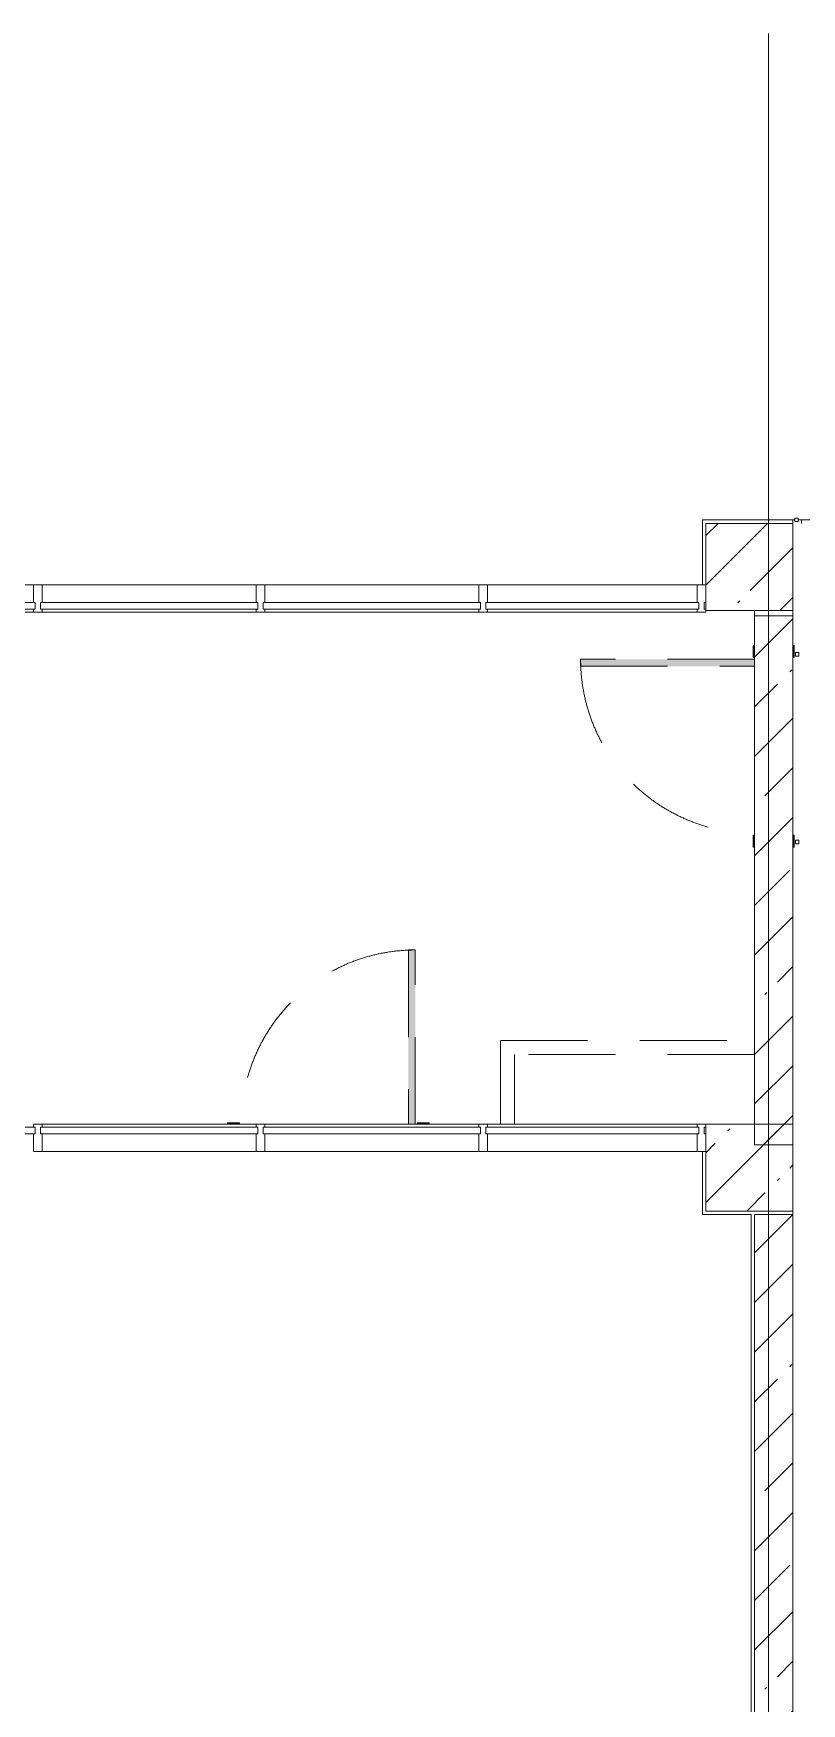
# Model space of a CAD drawing. Header units: millimetres. Extents: x -5426 to 189269, y -8553 to 29000.
# Drawn here: x 142594 to 147009, y 12321 to 21915 of the extents above; entities that cross this region are included whole.
import ezdxf

# ---------------------------------------------------------------- set-up
doc = ezdxf.new("R2010")
doc.units = ezdxf.units.MM
doc.linetypes.add('200_ШТРИХ__ш1_п0_6_', pattern=[800, 500, -300])
for name, color, linetype, lineweight in [('A-DETL-MBND-1', 7, '200_ШТРИХ__ш1_п0_6_', 9), ('A-GLAZ-CURT-2', 7, 'Continuous', 5), ('A-GLAZ-CWMG-2', 7, 'Continuous', 5), ('A-WALL-5', 7, 'Continuous', 5), ('I-WALL-20', 7, 'Continuous', 5), ('S-COLS-2', 7, 'Continuous', 5), ('Оси', 7, 'Continuous', 9)]:
    doc.layers.add(name, color=color, linetype=linetype, lineweight=lineweight)
doc.layers.add('A-FLOR-2', color=7, linetype='Continuous', lineweight=5, true_color=0xaaaaaa)
pattern_1 = [(45, (62258.82, 0), (-285.1231, 285.1231), []), (45, (62543.95, 0), (-285.1231, 285.1231), [504.031, -100.806, 16.764, -84.042])]

# ---------------------------------------------------------------- blocks, each defined once
blk = doc.blocks.new('110_Дверь_СКБ_1Ст_Внутренняя1 - Д-4 _л_ 1100x2100h_су мгн-32399982-3_4_1_птичка')
at = {"layer": 'A-DETL-MBND-1'}
for points in [[(472.5, 221.1), (472.5, 110), (512.5, 110), (512.5, 1110), (472.5, 1110), (472.5, 687.2)], [(-567.5, 110), (-497.5, 110), (-497.5, 118), (-567.5, 118)], [(522.5, 110), (592.5, 110), (592.5, 118), (522.5, 118)], [(-567.5, -118), (-497.5, -118), (-497.5, -110), (-567.5, -110)], [(522.5, -118), (592.5, -118), (592.5, -110), (522.5, -110)]]:
    blk.add_hatch(color=256, dxfattribs=at).paths.add_polyline_path(points)
for p, q in [((512.5, 1110), (472.5, 1110)), ((472.5, 1110), (472.5, 110)), ((512.5, 110), (512.5, 1110)), ((-497.5, 118), (-567.5, 118)), ((-567.5, 118), (-567.5, 110)), ((-497.5, 110), (-497.5, 118)), ((592.5, 118), (522.5, 118)), ((522.5, 118), (522.5, 110)), ((592.5, 110), (592.5, 118)), ((-567.5, -110), (-567.5, -118)), ((-567.5, -118), (-497.5, -118)), ((-497.5, -118), (-497.5, -110)), ((522.5, -110), (522.5, -118)), ((522.5, -118), (592.5, -118)), ((592.5, -118), (592.5, -110))]:
    blk.add_line(p, q, dxfattribs=at)
blk.add_arc((512.5, 110), 1000, 90, 180, dxfattribs=at)
blk = doc.blocks.new('110_Дверь_СКБ_1Ст_Внутренняя1 - Д-4 _л_ 1100x2100h_су мгн-32399984-3_4_1_птичка')
at = {"layer": 'A-DETL-MBND-1'}
for points in [[(472.5, 40), (512.5, 40), (512.5, 1040), (472.5, 1040), (472.5, 108)], [(-547.5, 40), (-497.5, 40), (-497.5, 48), (-567.5, 48), (-567.5, 40), (-557.5, 40)], [(562.5, 40), (592.5, 40), (592.5, 48), (522.5, 48), (522.5, 40), (552.5, 40)]]:
    blk.add_hatch(color=256, dxfattribs=at).paths.add_polyline_path(points)
for p, q in [((512.5, 1040), (472.5, 1040)), ((472.5, 1040), (472.5, 40)), ((512.5, 40), (512.5, 1040)), ((-497.5, 48), (-567.5, 48)), ((-567.5, 48), (-567.5, 40)), ((-497.5, 40), (-497.5, 48)), ((592.5, 48), (522.5, 48)), ((522.5, 48), (522.5, 40)), ((592.5, 40), (592.5, 48))]:
    blk.add_line(p, q, dxfattribs=at)
blk.add_arc((512.5, 40), 1000, 90, 180, dxfattribs=at)
blk = doc.blocks.new('BSC_Колонна _Прямоугольная - 500х500-V150-3_4_1_птичка')
at = {"layer": 'S-COLS-2'}
h = blk.add_hatch(dxfattribs=at)
h.set_pattern_fill('FP_115', color=256, style=0, pattern_type=2)
h.set_pattern_definition([(45, (-84450, -18850), (-285.1231, 285.1231), []), (45, (-84164.88, -18850), (-285.1231, 285.1231), [504.031, -100.806, 16.764, -84.042])])
h.paths.add_polyline_path([(-250, -250), (250, -250), (250, 250), (-250, 250), (-250, -109.1)])
for p, q in [((250, 250), (-250, 250)), ((-250, 250), (-250, -250)), ((250, -250), (250, 250)), ((-250, -250), (250, -250))]:
    blk.add_line(p, q, dxfattribs=at)
blk = doc.blocks.new('Системная панель - Стекло - 40мм-30335156-3_4_1_птичка')
at = {"layer": 'A-GLAZ-CURT-2'}
h = blk.add_hatch(dxfattribs=at)
h.set_pattern_fill('FP_119', color=256, style=0, pattern_type=2)
h.set_pattern_definition([(45, (-80232.5, -15133), (-1414.214, 1414.214), [1000, -3000]), (45, (-81232.5, -15633), (-1414.214, 1414.214), [3000, -1000]), (45, (-79232.5, -16133), (-1414.214, 1414.214), [1000, -3000])])
h.paths.add_polyline_path([(612.5, -40), (612.5, 0), (-612.5, 0), (-612.5, -40), (-490.7, -40)])
for p, q in [((612.5, 0), (-612.5, 0)), ((-612.5, 0), (-612.5, -40)), ((-612.5, -40), (612.5, -40)), ((612.5, -40), (612.5, 0))]:
    blk.add_line(p, q, dxfattribs=at)
blk = doc.blocks.new('Прямоугольный импост - Импост структурный с накладкой - 160мм-V152-3_4_1_птичка')
at = {"layer": 'A-GLAZ-CWMG-2'}
for p, q in [((-50, 40), (-50, 140)), ((-50, 140), (0, 140)), ((0, 140), (0, 40)), ((-40, 40), (-50, 40)), ((-50, -17), (-50, 0)), ((-50, 0), (-40, 0)), ((-40, 0), (-40, 40)), ((-10, 40), (-10, 0)), ((0, 40), (-10, 40)), ((-10, 0), (0, 0)), ((0, 0), (0, -17)), ((0, -17), (-50, -17))]:
    blk.add_line(p, q, dxfattribs=at)
blk = doc.blocks.new('Системная панель - Стекло - 40мм-30335157-3_4_1_птичка')
at = {"layer": 'A-GLAZ-CURT-2'}
h = blk.add_hatch(dxfattribs=at)
h.set_pattern_fill('FP_120', color=256, style=0, pattern_type=2)
h.set_pattern_definition([(45, (-82780, -15133), (-1414.214, 1414.214), [1000, -3000]), (45, (-83780, -15633), (-1414.214, 1414.214), [3000, -1000]), (45, (-81780, -16133), (-1414.214, 1414.214), [1000, -3000])])
h.paths.add_polyline_path([(625, -40), (625, 0), (-625, 0), (-625, -40), (-241.6, -40)])
for p, q in [((625, 0), (-625, 0)), ((-625, 0), (-625, -40)), ((-625, -40), (625, -40)), ((625, -40), (625, 0))]:
    blk.add_line(p, q, dxfattribs=at)
blk = doc.blocks.new('Прямоугольный импост - Импост структурный с накладкой - 160мм-23562108-3_4_1_птичка')
at = {"layer": 'A-GLAZ-CWMG-2'}
for p, q in [((82895, 15650), (81665, 15650)), ((82895, 15493), (81665, 15493))]:
    blk.add_line(p, q, dxfattribs=at)
blk = doc.blocks.new('Прямоугольный импост - Импост структурный с накладкой - 160мм-30335135-3_4_1_птичка')
at = {"layer": 'A-GLAZ-CWMG-2'}
for p, q in [((-25, 40), (-25, 140)), ((-25, 140), (25, 140)), ((25, 140), (25, 40)), ((-15, 40), (-25, 40)), ((-25, -17), (-25, 0)), ((-25, 0), (-15, 0)), ((-15, 0), (-15, 40)), ((15, 40), (15, 0)), ((25, 40), (15, 40)), ((15, 0), (25, 0)), ((25, 0), (25, -17)), ((25, -17), (-25, -17))]:
    blk.add_line(p, q, dxfattribs=at)
blk = doc.blocks.new('Системная панель - Стекло - 40мм-23618921-3_4_1_птичка')
at = {"layer": 'A-GLAZ-CURT-2'}
h = blk.add_hatch(dxfattribs=at)
h.set_pattern_fill('FP_121', color=256, style=0, pattern_type=2)
h.set_pattern_definition([(45, (-80232.5, -18107), (-1414.214, 1414.214), [1000, -3000]), (45, (-81232.5, -18607), (-1414.214, 1414.214), [3000, -1000]), (45, (-79232.5, -19107), (-1414.214, 1414.214), [1000, -3000])])
h.paths.add_polyline_path([(612.5, 0), (612.5, 40), (-612.5, 40), (-612.5, 0), (-490.7, 0)])
for p, q in [((612.5, 40), (-612.5, 40)), ((-612.5, 40), (-612.5, 0)), ((612.5, 0), (612.5, 40)), ((-612.5, 0), (612.5, 0))]:
    blk.add_line(p, q, dxfattribs=at)
blk = doc.blocks.new('Прямоугольный импост - Импост структурный с накладкой - 160мм-23562040-3_4_1_птичка')
at = {"layer": 'A-GLAZ-CWMG-2'}
for p, q in [((80335, 18747), (79130, 18747)), ((80335, 18590), (79130, 18590))]:
    blk.add_line(p, q, dxfattribs=at)
blk = doc.blocks.new('Прямоугольный импост - Импост структурный с накладкой - 160мм-23618922-3_4_1_птичка')
at = {"layer": 'A-GLAZ-CWMG-2'}
for p, q in [((-50, 0), (-50, 17)), ((-50, 17), (0, 17)), ((-40, 0), (-50, 0)), ((-40, -40), (-40, 0)), ((0, 0), (-10, 0)), ((-10, 0), (-10, -40)), ((0, 17), (0, 7)), ((-50, -140), (-50, -40)), ((-50, -40), (-40, -40)), ((-10, -40), (0, -40)), ((0, -140), (-50, -140))]:
    blk.add_line(p, q, dxfattribs=at)
blk = doc.blocks.new('Системная панель - Стекло - 40мм-V153-3_4_1_птичка')
at = {"layer": 'A-GLAZ-CURT-2'}
for p, q in [((612.5, 40), (-612.5, 40)), ((-612.5, 40), (-612.5, 0)), ((612.5, 0), (612.5, 40)), ((-612.5, 0), (612.5, 0))]:
    blk.add_line(p, q, dxfattribs=at)
blk = doc.blocks.new('Прямоугольный импост - Импост структурный с накладкой - 160мм-23618920-3_4_1_птичка')
at = {"layer": 'A-GLAZ-CWMG-2'}
for p, q in [((-25, 0), (-25, 17)), ((-25, 17), (25, 17)), ((-15, 0), (-25, 0)), ((-15, -40), (-15, 0)), ((25, 0), (15, 0)), ((15, 0), (15, -40)), ((25, 17), (25, 0)), ((-25, -140), (-25, -40)), ((-25, -40), (-15, -40)), ((15, -40), (25, -40)), ((25, -40), (25, -140)), ((25, -140), (-25, -140))]:
    blk.add_line(p, q, dxfattribs=at)
blk = doc.blocks.new('Системная панель - Стекло - 40мм-V173-3_4_1_птичка')
at = {"layer": 'A-GLAZ-CURT-2'}
for p, q in [((625, 0), (-625, 0)), ((-625, 0), (-625, -40)), ((-625, -40), (625, -40)), ((625, -40), (625, 0))]:
    blk.add_line(p, q, dxfattribs=at)
blk = doc.blocks.new('Системная панель - Стекло - 40мм-23618924-3_4_1_птичка')
at = {"layer": 'A-GLAZ-CURT-2'}
h = blk.add_hatch(dxfattribs=at)
h.set_pattern_fill('FP_141', color=256, style=0, pattern_type=2)
h.set_pattern_definition([(45, (-82780, -18107), (-1414.214, 1414.214), [1000, -3000]), (45, (-83780, -18607), (-1414.214, 1414.214), [3000, -1000]), (45, (-81780, -19107), (-1414.214, 1414.214), [1000, -3000])])
h.paths.add_polyline_path([(625, 0), (625, 40), (-625, 40), (-625, 0)])
for p, q in [((625, 40), (-625, 40)), ((-625, 40), (-625, 0)), ((-625, 0), (625, 0)), ((625, 0), (625, 40))]:
    blk.add_line(p, q, dxfattribs=at)
blk = doc.blocks.new('Прямоугольный импост - Импост структурный с накладкой - 160мм-23562109-3_4_1_птичка')
at = {"layer": 'A-GLAZ-CWMG-2'}
for p, q in [((81615, 15650), (80385, 15650)), ((81615, 15493), (80385, 15493))]:
    blk.add_line(p, q, dxfattribs=at)
blk = doc.blocks.new('Прямоугольный импост - Импост структурный с накладкой - 160мм-30335136-3_4_1_птичка')
at = {"layer": 'A-GLAZ-CWMG-2'}
for p, q in [((-25, 40), (-25, 140)), ((-25, 140), (25, 140)), ((25, 140), (25, 40)), ((-15, 40), (-25, 40)), ((-25, -17), (-25, 0)), ((-25, 0), (-15, 0)), ((-15, 0), (-15, 40)), ((15, 40), (15, 0)), ((25, 40), (15, 40)), ((15, 0), (25, 0)), ((25, 0), (25, -17)), ((25, -17), (-25, -17))]:
    blk.add_line(p, q, dxfattribs=at)
blk = doc.blocks.new('Прямоугольный импост - Импост структурный с накладкой - 160мм-22751478-3_4_1_птичка')
at = {"layer": 'A-GLAZ-CWMG-2'}
for p, q in [((82895, 18747), (81665, 18747)), ((82895, 18590), (81665, 18590))]:
    blk.add_line(p, q, dxfattribs=at)
blk = doc.blocks.new('Системная панель - Стекло - 40мм-V174-3_4_1_птичка')
at = {"layer": 'A-GLAZ-CURT-2'}
for p, q in [((625, 40), (-625, 40)), ((-625, 40), (-625, 0)), ((-625, 0), (625, 0)), ((625, 0), (625, 40))]:
    blk.add_line(p, q, dxfattribs=at)
blk = doc.blocks.new('Системная панель - Стекло - 40мм-V175-3_4_1_птичка')
at = {"layer": 'A-GLAZ-CURT-2'}
for p, q in [((612.5, 0), (-612.5, 0)), ((-612.5, 0), (-612.5, -40)), ((-612.5, -40), (612.5, -40)), ((612.5, -40), (612.5, 0))]:
    blk.add_line(p, q, dxfattribs=at)
blk = doc.blocks.new('Прямоугольный импост - Импост структурный с накладкой - 160мм-23562112-3_4_1_птичка')
at = {"layer": 'A-GLAZ-CWMG-2'}
for p, q in [((84150, 15650), (82945, 15650)), ((84150, 15493), (82945, 15493))]:
    blk.add_line(p, q, dxfattribs=at)

msp = doc.modelspace()

# ---------------------------------------------------------------- hatches: boundary and pattern name
at = {"layer": 'I-WALL-20'}
h = msp.add_hatch(dxfattribs=at)
h.set_pattern_fill('FP_66', color=256, style=0, pattern_type=2)
h.set_pattern_definition(pattern_1)
h.paths.add_polyline_path([(146958.8, 15530), (146958.8, 18570), (146738.8, 18570), (146738.8, 15530)])
h = msp.add_hatch(dxfattribs=at)
h.set_pattern_fill('FP_66', color=256, style=0, pattern_type=2)
h.set_pattern_definition(pattern_1)
h.paths.add_polyline_path([(146738.8, 4050), (146958.8, 4050), (146958.8, 15130), (146738.8, 15130), (146738.8, 4279.6)])
at = {"layer": 'S-COLS-2'}
h = msp.add_hatch(dxfattribs=at)
h.set_pattern_fill('FP_66', color=256, style=0, pattern_type=2)
h.set_pattern_definition(pattern_1)
h.paths.add_polyline_path([(146958.8, 15150), (146958.8, 15650), (146458.8, 15650), (146458.8, 15150)])

# ---------------------------------------------------------------- linework, layer by layer
at = {"layer": 'A-DETL-MBND-1'}
for p, q in [((146993.8, 18358.5), (146973.8, 18358.5)), ((146973.8, 18358.5), (146973.8, 18338.5)), ((146973.8, 18338.5), (146993.8, 18338.5)), ((146993.8, 18338.5), (146993.8, 18358.5)), ((146993.8, 17280), (146973.8, 17280)), ((146973.8, 17280), (146973.8, 17260)), ((146993.8, 17260), (146993.8, 17280)), ((146973.8, 17260), (146993.8, 17260)), ((145278.8, 15650), (145278.8, 16130)), ((145278.8, 16130), (146738.8, 16130)), ((145358.8, 16050), (145358.8, 15650)), ((146738.8, 16050), (145358.8, 16050))]:
    msp.add_line(p, q, dxfattribs=at)
at = {"layer": 'A-FLOR-2'}
for p, q in [((146438.8, 18747), (146438.8, 19120)), ((146438.8, 19120), (146969.3, 19120)), ((146958.8, 19100), (146958.8, 19120)), ((146989.3, 19120), (147248.8, 19120)), ((147008.8, 19120), (147008.8, 19100)), ((146738.8, 18600), (146738.8, 18570)), ((146958.8, 18570), (146958.8, 18600)), ((146438.8, 15130), (146438.8, 15493)), ((146718.8, 15130), (146438.8, 15130)), ((146718.8, 11900), (146718.8, 15130)), ((146958.8, 15130), (146958.8, 15150))]:
    msp.add_line(p, q, dxfattribs=at)
at = {"layer": 'A-WALL-5'}
for p, q in [((146989.3, 19131), (146969.3, 19131)), ((146969.3, 19131), (146969.3, 19111)), ((146969.3, 19111), (146989.3, 19111)), ((146989.3, 19111), (146989.3, 19131))]:
    msp.add_line(p, q, dxfattribs=at)
at = {"layer": 'I-WALL-20'}
for p, q in [((146738.8, 18570), (146738.8, 15530)), ((146958.8, 18570), (146738.8, 18570)), ((146958.8, 15530), (146958.8, 18570)), ((146738.8, 15530), (146958.8, 15530)), ((146738.8, 15130), (146738.8, 11880)), ((146958.8, 15130), (146738.8, 15130)), ((146958.8, 4050), (146958.8, 15130))]:
    msp.add_line(p, q, dxfattribs=at)
at = {"layer": 'S-COLS-2'}
for p, q in [((146958.8, 15650), (146458.8, 15650)), ((146458.8, 15650), (146458.8, 15150)), ((146958.8, 15150), (146958.8, 15650)), ((146458.8, 15150), (146958.8, 15150))]:
    msp.add_line(p, q, dxfattribs=at)
at = {"layer": 'Оси'}
msp.add_line((146818.8, 10029.8), (146818.8, 21915.1), dxfattribs=at)

# ---------------------------------------------------------------- block references
at = {"layer": 'A-DETL-MBND-1', "rotation": 89.9999999999999}
msp.add_blockref('110_Дверь_СКБ_1Ст_Внутренняя1 - Д-4 _л_ 1100x2100h_су мгн-32399982-3_4_1_птичка', (146848.8, 17807.5), dxfattribs=at)
at = {"layer": 'A-DETL-MBND-1'}
msp.add_blockref('110_Дверь_СКБ_1Ст_Внутренняя1 - Д-4 _л_ 1100x2100h_су мгн-32399984-3_4_1_птичка', (144276.3, 15610), dxfattribs=at)
at = {"layer": 'A-GLAZ-CURT-2'}
for name, p in [('Системная панель - Стекло - 40мм-23618921-3_4_1_птичка', (141991.3, 18607)), ('Системная панель - Стекло - 40мм-V174-3_4_1_птичка', (143258.8, 18607)), ('Системная панель - Стекло - 40мм-23618924-3_4_1_птичка', (144538.8, 18607)), ('Системная панель - Стекло - 40мм-V153-3_4_1_птичка', (145806.3, 18607)), ('Системная панель - Стекло - 40мм-30335156-3_4_1_птичка', (141991.3, 15633)), ('Системная панель - Стекло - 40мм-V173-3_4_1_птичка', (143258.8, 15633)), ('Системная панель - Стекло - 40мм-30335157-3_4_1_птичка', (144538.8, 15633)), ('Системная панель - Стекло - 40мм-V175-3_4_1_птичка', (145806.3, 15633))]:
    msp.add_blockref(name, p, dxfattribs=at)
at = {"layer": 'A-GLAZ-CWMG-2'}
for name, p in [('Прямоугольный импост - Импост структурный с накладкой - 160мм-23562040-3_4_1_птичка', (62258.8, 0)), ('Прямоугольный импост - Импост структурный с накладкой - 160мм-22751478-3_4_1_птичка', (60978.8, 0)), ('Прямоугольный импост - Импост структурный с накладкой - 160мм-22751478-3_4_1_птичка', (62258.8, 0)), ('Прямоугольный импост - Импост структурный с накладкой - 160мм-23562040-3_4_1_птичка', (66073.8, 0)), ('Прямоугольный импост - Импост структурный с накладкой - 160мм-23562109-3_4_1_птичка', (62258.8, 0)), ('Прямоугольный импост - Импост структурный с накладкой - 160мм-23562108-3_4_1_птичка', (62258.8, 0)), ('Прямоугольный импост - Импост структурный с накладкой - 160мм-23562112-3_4_1_птичка', (62258.8, 0))]:
    msp.add_blockref(name, p, dxfattribs=at)
at = {"layer": 'A-GLAZ-CWMG-2', "extrusion": (0, 0, -1), "rotation": 180}
for name, p in [('Прямоугольный импост - Импост структурный с накладкой - 160мм-23618920-3_4_1_птичка', (-142618.8, 18607)), ('Прямоугольный импост - Импост структурный с накладкой - 160мм-23618920-3_4_1_птичка', (-143898.8, 18607)), ('Прямоугольный импост - Импост структурный с накладкой - 160мм-23618920-3_4_1_птичка', (-145178.8, 18607)), ('Прямоугольный импост - Импост структурный с накладкой - 160мм-23618922-3_4_1_птичка', (-146458.8, 18607)), ('Прямоугольный импост - Импост структурный с накладкой - 160мм-30335136-3_4_1_птичка', (-142618.8, 15633)), ('Прямоугольный импост - Импост структурный с накладкой - 160мм-30335135-3_4_1_птичка', (-143898.8, 15633)), ('Прямоугольный импост - Импост структурный с накладкой - 160мм-30335136-3_4_1_птичка', (-145178.8, 15633)), ('Прямоугольный импост - Импост структурный с накладкой - 160мм-V152-3_4_1_птичка', (-146458.8, 15633))]:
    msp.add_blockref(name, p, dxfattribs=at)
at = {"layer": 'S-COLS-2'}
msp.add_blockref('BSC_Колонна _Прямоугольная - 500х500-V150-3_4_1_птичка', (146708.8, 18850), dxfattribs=at)

doc.saveas('drawing.dxf')
